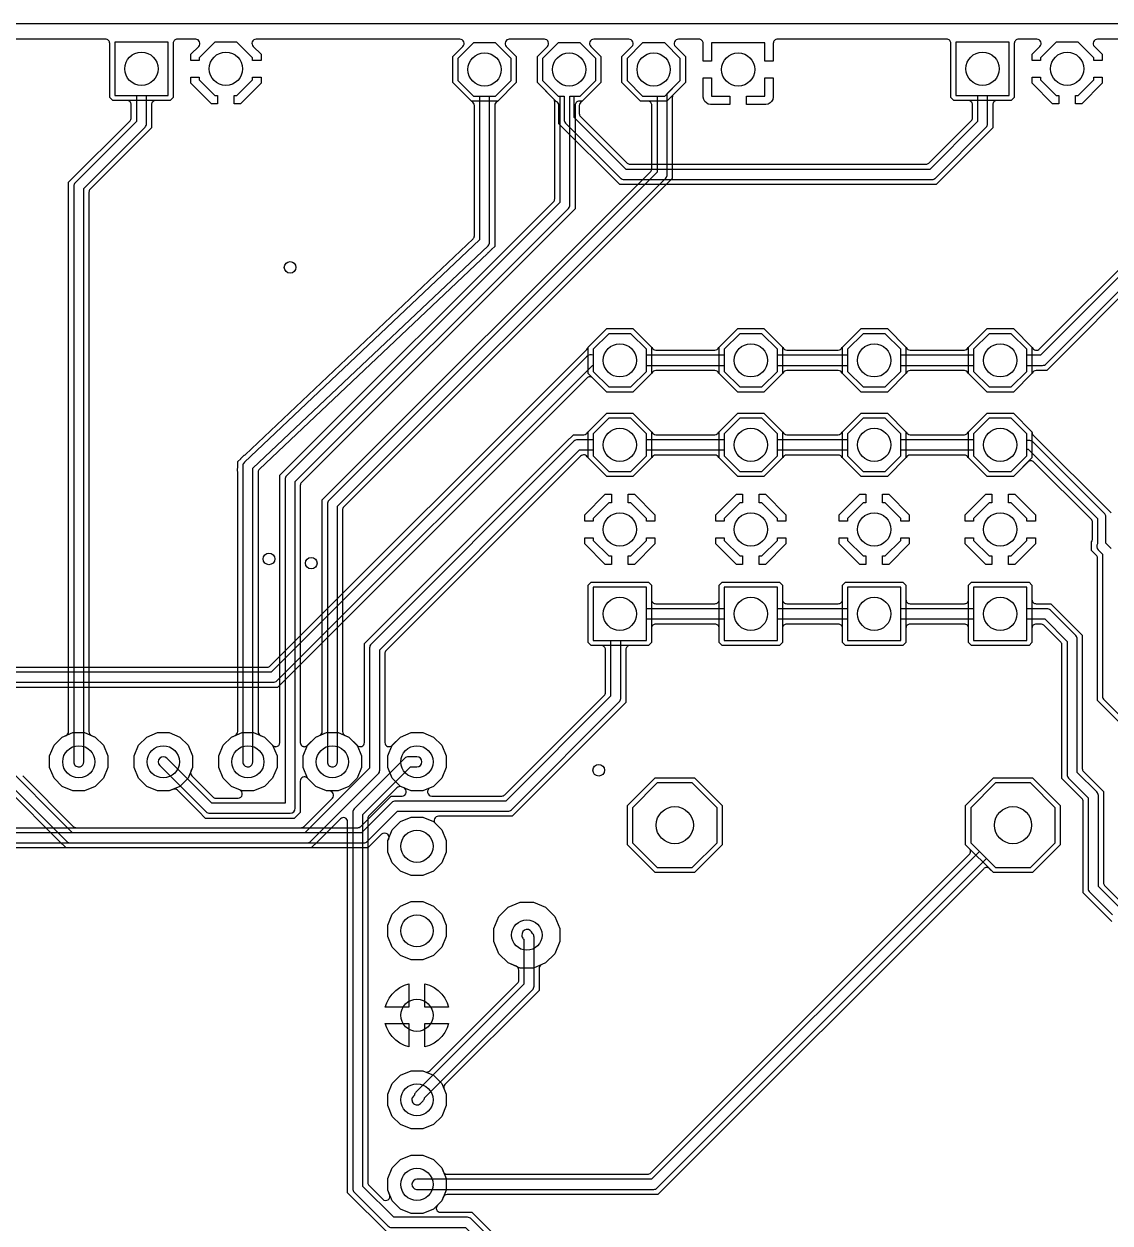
# Model space of a CAD drawing. Header units: millimetres. Extents: x 0.3 to 100, y 0 to 54.6.
# Drawn here: x 22.74 to 55.37, y 18.52 to 54.56 of the extents above; entities that cross this region are included whole.
import ezdxf

# ---------------------------------------------------------------- set-up
doc = ezdxf.new("R2010")
doc.units = ezdxf.units.MM

msp = doc.modelspace()

# ---------------------------------------------------------------- linework, layer by layer
at = {"layer": '16_copper'}
for points in [[(99.416, 54.102), (54.987, 54.102, 0.668179), (54.898, 53.885), (55.133, 53.65), (55.133, 53.463), (54.879, 53.463), (54.879, 53.544), (54.41, 54.013), (53.748, 54.013), (53.279, 53.544), (53.279, 53.463), (53.025, 53.463), (53.025, 53.65), (53.26, 53.885, 0.668179), (53.171, 54.102), (52.618, 54.102, 0.414214), (52.491, 53.975), (52.491, 52.35), (52.402, 52.261), (51.971, 52.261, 0.414214), (51.844, 52.134), (51.844, 51.436), (50.141, 49.733), (40.641, 49.733), (38.811, 51.563), (38.811, 52.111, 0.277035), (38.731, 52.228), (38.164, 52.796), (38.164, 53.584), (38.464, 53.885, 0.668179), (38.374, 54.102), (37.318, 54.102, 0.668179), (37.228, 53.885), (37.528, 53.584), (37.528, 52.796), (36.97, 52.238), (36.182, 52.238), (35.624, 52.796), (35.624, 53.584), (35.924, 53.885, 0.668179), (35.834, 54.102), (29.714, 54.102, 0.668179), (29.625, 53.885), (29.86, 53.65), (29.86, 53.463), (29.606, 53.463), (29.606, 53.544), (29.137, 54.013), (28.475, 54.013), (28.006, 53.544), (28.006, 53.463), (27.752, 53.463), (27.752, 53.65), (27.987, 53.885, 0.668179), (27.898, 54.102), (27.345, 54.102, 0.414214), (27.218, 53.975), (27.218, 52.35), (27.129, 52.261), (25.403, 52.261), (25.314, 52.35), (25.314, 53.975, 0.414214), (25.187, 54.102), (20.443, 54.102, 0.668179)], [(20.321, 35.23), (30.047, 35.23, 0.198912), (30.137, 35.267), (39.65, 44.78, 0.121911), (39.684, 44.841), (40.246, 45.402), (41.034, 45.402), (41.592, 44.844), (41.592, 44.056), (41.034, 43.498), (40.246, 43.498), (39.827, 43.916, 0.414214), (39.648, 43.916), (30.352, 34.62), (20.626, 34.62, 0.198912)], [(20.51, 34.773), (30.226, 34.773, 0.198912), (30.334, 34.817), (39.814, 44.298), (39.84, 44.298), (39.84, 44.119), (40.309, 43.65), (40.971, 43.65), (41.44, 44.119), (41.44, 44.781), (40.971, 45.25), (40.309, 45.25), (39.84, 44.781), (39.84, 44.602, 0.340839), (39.643, 44.558), (30.163, 35.077), (20.447, 35.077, 0.198912)], [(18.339, 30.404), (32.764, 30.404, 0.198912), (32.854, 30.441), (33.769, 31.356), (34.099, 31.356, 0.820683), (34.148, 31.601), (34.048, 31.642), (33.801, 31.889), (33.668, 32.211), (33.668, 32.559), (33.801, 32.881), (34.048, 33.128), (34.37, 33.261), (34.718, 33.261), (35.04, 33.128), (35.287, 32.881), (35.42, 32.559), (35.42, 32.211), (35.287, 31.889), (35.04, 31.642), (34.94, 31.601, 0.820683), (34.989, 31.356), (37.096, 31.356, 0.198912), (37.185, 31.393), (40.171, 34.379, 0.198912), (40.208, 34.469), (40.208, 35.751, 0.414214), (40.081, 35.878), (39.777, 35.878), (39.688, 35.967), (39.688, 37.693), (39.777, 37.782), (41.503, 37.782), (41.592, 37.693), (41.592, 35.967), (41.503, 35.878), (40.945, 35.878, 0.414214), (40.818, 35.751), (40.818, 34.164), (37.401, 30.747), (35.188, 30.747, 0.668179), (35.098, 30.53), (35.287, 30.341), (35.42, 30.019), (35.42, 29.671), (35.287, 29.349), (35.04, 29.102), (34.718, 28.969), (34.37, 28.969), (34.048, 29.102), (33.801, 29.349), (33.668, 29.671), (33.668, 30.019, 0.996153), (33.48, 30.205), (33.069, 29.794), (17.781, 29.794)], [(17.907, 29.947), (32.943, 29.947), (32.949, 29.947, 0.189183), (33.051, 29.991), (33.959, 30.899), (37.275, 30.899, 0.198912), (37.382, 30.944), (40.621, 34.182, 0.198912), (40.665, 34.29), (40.665, 36.03), (41.44, 36.03), (41.44, 37.63), (39.84, 37.63), (39.84, 36.03), (40.361, 36.03), (40.361, 34.353), (37.211, 31.204), (33.895, 31.204, 0.198912), (33.788, 31.159), (32.88, 30.251), (18.059, 30.251)]]:
    msp.add_lwpolyline(points, format="xyb", dxfattribs=at)
for points in [[(43.396, 53.99), (43.396, 53.44), (43.142, 53.44), (43.142, 53.975, 0.414214), (43.015, 54.102), (42.398, 54.102, 0.668179), (42.308, 53.885), (42.608, 53.584), (42.608, 52.796), (42.05, 52.238), (41.262, 52.238), (40.704, 52.796), (40.704, 53.584), (41.004, 53.885, 0.668179), (40.914, 54.102), (39.858, 54.102, 0.668179), (39.768, 53.885), (40.068, 53.584), (40.068, 52.796), (39.501, 52.228, 0.27796), (39.421, 52.111), (39.421, 51.868, 0.198912), (39.458, 51.778), (40.856, 50.38, 0.198912), (40.946, 50.343), (49.836, 50.343, 0.198912), (49.926, 50.38), (51.197, 51.651, 0.198912), (51.234, 51.741), (51.234, 52.134, 0.414214), (51.107, 52.261), (50.676, 52.261), (50.587, 52.35), (50.587, 53.975, 0.414214), (50.46, 54.102), (45.377, 54.102, 0.414214), (45.25, 53.975), (45.25, 53.44), (44.996, 53.44), (44.996, 53.99)], [(50.021, 49.886, 0.189183), (50.123, 49.93), (51.647, 51.454, 0.198912), (51.691, 51.562), (51.691, 52.413), (52.339, 52.413), (52.339, 54.013), (50.739, 54.013), (50.739, 52.413), (51.387, 52.413), (51.387, 51.625), (49.952, 50.19), (40.83, 50.19), (39.268, 51.752), (39.268, 52.39), (39.447, 52.39), (39.916, 52.859), (39.916, 53.521), (39.447, 53.99), (38.785, 53.99), (38.316, 53.521), (38.316, 52.859), (38.785, 52.39), (38.964, 52.39), (38.964, 51.689, 0.198912), (39.008, 51.581), (40.659, 49.93, 0.198912), (40.767, 49.886), (50.015, 49.886)]]:
    msp.add_lwpolyline(points, format="xyb", close=True, dxfattribs=at)
for points in [[(27.066, 54.013), (25.466, 54.013), (25.466, 52.413), (27.066, 52.413)], [(37.376, 52.859), (37.376, 53.521), (36.907, 53.99), (36.245, 53.99), (35.776, 53.521), (35.776, 52.859), (36.245, 52.39), (36.907, 52.39)], [(42.456, 52.859), (42.456, 53.521), (41.987, 53.99), (41.325, 53.99), (40.856, 53.521), (40.856, 52.859), (41.325, 52.39), (41.987, 52.39)], [(28.369, 52.159), (27.752, 52.776), (27.752, 52.963), (28.006, 52.963), (28.006, 52.882), (28.475, 52.413), (28.556, 52.413), (28.556, 52.159)], [(29.056, 52.159), (29.056, 52.413), (29.137, 52.413), (29.606, 52.882), (29.606, 52.963), (29.86, 52.963), (29.86, 52.776), (29.243, 52.159)], [(43.363, 52.136), (43.298, 52.153), (43.24, 52.187), (43.193, 52.234), (43.159, 52.292), (43.142, 52.357), (43.142, 52.94), (43.396, 52.94), (43.396, 52.39), (43.946, 52.39), (43.946, 52.136)], [(44.446, 52.136), (44.446, 52.39), (44.996, 52.39), (44.996, 52.94), (45.25, 52.94), (45.25, 52.357), (45.233, 52.292), (45.199, 52.234), (45.152, 52.187), (45.094, 52.153), (45.029, 52.136)], [(53.642, 52.159), (53.025, 52.776), (53.025, 52.963), (53.279, 52.963), (53.279, 52.882), (53.748, 52.413), (53.829, 52.413), (53.829, 52.159)], [(54.329, 52.159), (54.329, 52.413), (54.41, 52.413), (54.879, 52.882), (54.879, 52.963), (55.133, 52.963), (55.133, 52.776), (54.516, 52.159)], [(44.183, 43.498), (43.625, 44.056), (43.625, 44.844), (44.183, 45.402), (44.971, 45.402), (45.529, 44.844), (45.529, 44.056), (44.971, 43.498)], [(45.377, 44.119), (45.377, 44.781), (44.908, 45.25), (44.246, 45.25), (43.777, 44.781), (43.777, 44.119), (44.246, 43.65), (44.908, 43.65)], [(47.889, 43.498), (47.331, 44.056), (47.331, 44.844), (47.889, 45.402), (48.677, 45.402), (49.235, 44.844), (49.235, 44.056), (48.677, 43.498)], [(49.083, 44.119), (49.083, 44.781), (48.614, 45.25), (47.952, 45.25), (47.483, 44.781), (47.483, 44.119), (47.952, 43.65), (48.614, 43.65)], [(51.676, 43.498), (51.118, 44.056), (51.118, 44.844), (51.676, 45.402), (52.464, 45.402), (53.022, 44.844), (53.022, 44.056), (52.464, 43.498)], [(52.87, 44.119), (52.87, 44.781), (52.401, 45.25), (51.739, 45.25), (51.27, 44.781), (51.27, 44.119), (51.739, 43.65), (52.401, 43.65)], [(40.246, 40.958), (39.688, 41.516), (39.688, 42.304), (40.246, 42.862), (41.034, 42.862), (41.592, 42.304), (41.592, 41.516), (41.034, 40.958)], [(41.44, 41.579), (41.44, 42.241), (40.971, 42.71), (40.309, 42.71), (39.84, 42.241), (39.84, 41.579), (40.309, 41.11), (40.971, 41.11)], [(44.183, 40.958), (43.625, 41.516), (43.625, 42.304), (44.183, 42.862), (44.971, 42.862), (45.529, 42.304), (45.529, 41.516), (44.971, 40.958)], [(45.377, 41.579), (45.377, 42.241), (44.908, 42.71), (44.246, 42.71), (43.777, 42.241), (43.777, 41.579), (44.246, 41.11), (44.908, 41.11)], [(47.889, 40.958), (47.331, 41.516), (47.331, 42.304), (47.889, 42.862), (48.677, 42.862), (49.235, 42.304), (49.235, 41.516), (48.677, 40.958)], [(49.083, 41.579), (49.083, 42.241), (48.614, 42.71), (47.952, 42.71), (47.483, 42.241), (47.483, 41.579), (47.952, 41.11), (48.614, 41.11)], [(51.676, 40.958), (51.118, 41.516), (51.118, 42.304), (51.676, 42.862), (52.464, 42.862), (53.022, 42.304), (53.022, 41.516), (52.464, 40.958)], [(52.87, 41.579), (52.87, 42.241), (52.401, 42.71), (51.739, 42.71), (51.27, 42.241), (51.27, 41.579), (51.739, 41.11), (52.401, 41.11)], [(39.586, 39.62), (39.586, 39.807), (40.203, 40.424), (40.39, 40.424), (40.39, 40.17), (40.309, 40.17), (39.84, 39.701), (39.84, 39.62)], [(41.44, 39.62), (41.44, 39.701), (40.971, 40.17), (40.89, 40.17), (40.89, 40.424), (41.077, 40.424), (41.694, 39.807), (41.694, 39.62)], [(43.523, 39.62), (43.523, 39.807), (44.14, 40.424), (44.327, 40.424), (44.327, 40.17), (44.246, 40.17), (43.777, 39.701), (43.777, 39.62)], [(45.377, 39.62), (45.377, 39.701), (44.908, 40.17), (44.827, 40.17), (44.827, 40.424), (45.014, 40.424), (45.631, 39.807), (45.631, 39.62)], [(47.229, 39.62), (47.229, 39.807), (47.846, 40.424), (48.033, 40.424), (48.033, 40.17), (47.952, 40.17), (47.483, 39.701), (47.483, 39.62)], [(49.083, 39.62), (49.083, 39.701), (48.614, 40.17), (48.533, 40.17), (48.533, 40.424), (48.72, 40.424), (49.337, 39.807), (49.337, 39.62)], [(51.016, 39.62), (51.016, 39.807), (51.633, 40.424), (51.82, 40.424), (51.82, 40.17), (51.739, 40.17), (51.27, 39.701), (51.27, 39.62)], [(52.87, 39.62), (52.87, 39.701), (52.401, 40.17), (52.32, 40.17), (52.32, 40.424), (52.507, 40.424), (53.124, 39.807), (53.124, 39.62)], [(40.203, 38.316), (39.586, 38.933), (39.586, 39.12), (39.84, 39.12), (39.84, 39.039), (40.309, 38.57), (40.39, 38.57), (40.39, 38.316)], [(40.89, 38.57), (40.971, 38.57), (41.44, 39.039), (41.44, 39.12), (41.694, 39.12), (41.694, 38.933), (41.077, 38.316), (40.89, 38.316)], [(44.14, 38.316), (43.523, 38.933), (43.523, 39.12), (43.777, 39.12), (43.777, 39.039), (44.246, 38.57), (44.327, 38.57), (44.327, 38.316)], [(44.827, 38.57), (44.908, 38.57), (45.377, 39.039), (45.377, 39.12), (45.631, 39.12), (45.631, 38.933), (45.014, 38.316), (44.827, 38.316)], [(47.846, 38.316), (47.229, 38.933), (47.229, 39.12), (47.483, 39.12), (47.483, 39.039), (47.952, 38.57), (48.033, 38.57), (48.033, 38.316)], [(48.533, 38.57), (48.614, 38.57), (49.083, 39.039), (49.083, 39.12), (49.337, 39.12), (49.337, 38.933), (48.72, 38.316), (48.533, 38.316)], [(51.633, 38.316), (51.016, 38.933), (51.016, 39.12), (51.27, 39.12), (51.27, 39.039), (51.739, 38.57), (51.82, 38.57), (51.82, 38.316)], [(52.32, 38.57), (52.401, 38.57), (52.87, 39.039), (52.87, 39.12), (53.124, 39.12), (53.124, 38.933), (52.507, 38.316), (52.32, 38.316)], [(43.714, 35.878), (43.625, 35.967), (43.625, 37.693), (43.714, 37.782), (45.44, 37.782), (45.529, 37.693), (45.529, 35.967), (45.44, 35.878)], [(45.377, 37.63), (43.777, 37.63), (43.777, 36.03), (45.377, 36.03)], [(47.42, 35.878), (47.331, 35.967), (47.331, 37.693), (47.42, 37.782), (49.146, 37.782), (49.235, 37.693), (49.235, 35.967), (49.146, 35.878)], [(49.083, 37.63), (47.483, 37.63), (47.483, 36.03), (49.083, 36.03)], [(51.207, 35.878), (51.118, 35.967), (51.118, 37.693), (51.207, 37.782), (52.933, 37.782), (53.022, 37.693), (53.022, 35.967), (52.933, 35.878)], [(52.87, 37.63), (51.27, 37.63), (51.27, 36.03), (52.87, 36.03)], [(24.21, 31.509), (23.888, 31.642), (23.641, 31.889), (23.508, 32.211), (23.508, 32.559), (23.641, 32.881), (23.888, 33.128), (24.21, 33.261), (24.558, 33.261), (24.88, 33.128), (25.127, 32.881), (25.26, 32.559), (25.26, 32.211), (25.127, 31.889), (24.88, 31.642), (24.558, 31.509)], [(26.75, 31.509), (26.428, 31.642), (26.181, 31.889), (26.048, 32.211), (26.048, 32.559), (26.181, 32.881), (26.428, 33.128), (26.75, 33.261), (27.098, 33.261), (27.42, 33.128), (27.667, 32.881), (27.8, 32.559), (27.8, 32.211), (27.667, 31.889), (27.42, 31.642), (27.098, 31.509)], [(29.29, 31.509), (28.968, 31.642), (28.721, 31.889), (28.588, 32.211), (28.588, 32.559), (28.721, 32.881), (28.968, 33.128), (29.29, 33.261), (29.638, 33.261), (29.96, 33.128), (30.207, 32.881), (30.34, 32.559), (30.34, 32.211), (30.207, 31.889), (29.96, 31.642), (29.638, 31.509)], [(31.83, 31.509), (31.508, 31.642), (31.261, 31.889), (31.128, 32.211), (31.128, 32.559), (31.261, 32.881), (31.508, 33.128), (31.83, 33.261), (32.178, 33.261), (32.5, 33.128), (32.747, 32.881), (32.88, 32.559), (32.88, 32.211), (32.747, 31.889), (32.5, 31.642), (32.178, 31.509)], [(41.702, 29.058), (40.869, 29.891), (40.869, 31.069), (41.702, 31.902), (42.88, 31.902), (43.713, 31.069), (43.713, 29.891), (42.88, 29.058)], [(43.561, 29.954), (43.561, 31.006), (42.817, 31.75), (41.765, 31.75), (41.021, 31.006), (41.021, 29.954), (41.765, 29.21), (42.817, 29.21)], [(51.862, 29.058), (51.029, 29.891), (51.029, 31.069), (51.862, 31.902), (53.04, 31.902), (53.873, 31.069), (53.873, 29.891), (53.04, 29.058)], [(53.721, 29.954), (53.721, 31.006), (52.977, 31.75), (51.925, 31.75), (51.181, 31.006), (51.181, 29.954), (51.925, 29.21), (52.977, 29.21)], [(34.37, 26.429), (34.048, 26.562), (33.801, 26.809), (33.668, 27.131), (33.668, 27.479), (33.801, 27.801), (34.048, 28.048), (34.37, 28.181), (34.718, 28.181), (35.04, 28.048), (35.287, 27.801), (35.42, 27.479), (35.42, 27.131), (35.287, 26.809), (35.04, 26.562), (34.718, 26.429)], [(37.649, 26.187), (37.285, 26.338), (37.006, 26.617), (36.855, 26.981), (36.855, 27.375), (37.006, 27.739), (37.285, 28.018), (37.649, 28.169), (38.043, 28.169), (38.407, 28.018), (38.686, 27.739), (38.837, 27.375), (38.837, 26.981), (38.686, 26.617), (38.407, 26.338), (38.043, 26.187)], [(33.594, 25.006), (33.638, 25.14), (33.708, 25.278), (33.798, 25.402), (33.907, 25.511), (34.031, 25.601), (34.169, 25.671), (34.303, 25.715), (34.303, 25.006)], [(34.785, 25.006), (34.785, 25.715), (34.919, 25.671), (35.057, 25.601), (35.181, 25.511), (35.29, 25.402), (35.38, 25.278), (35.45, 25.14), (35.494, 25.006)], [(34.169, 23.859), (34.031, 23.929), (33.907, 24.019), (33.798, 24.128), (33.708, 24.252), (33.638, 24.39), (33.594, 24.524), (34.303, 24.524), (34.303, 23.815)], [(34.785, 24.524), (35.494, 24.524), (35.45, 24.39), (35.38, 24.252), (35.29, 24.128), (35.181, 24.019), (35.057, 23.929), (34.919, 23.859), (34.785, 23.815)], [(34.37, 21.349), (34.048, 21.482), (33.801, 21.729), (33.668, 22.051), (33.668, 22.399), (33.801, 22.721), (34.048, 22.968), (34.37, 23.101), (34.718, 23.101), (35.04, 22.968), (35.287, 22.721), (35.42, 22.399), (35.42, 22.051), (35.287, 21.729), (35.04, 21.482), (34.718, 21.349)], [(34.37, 18.809), (34.048, 18.942), (33.801, 19.189), (33.668, 19.511), (33.668, 19.859), (33.801, 20.181), (34.048, 20.428), (34.37, 20.561), (34.718, 20.561), (35.04, 20.428), (35.287, 20.181), (35.42, 19.859), (35.42, 19.511), (35.287, 19.189), (35.04, 18.942), (34.718, 18.809)]]:
    msp.add_lwpolyline(points, close=True, dxfattribs=at)
at = {"layer": '1_copper'}
for points in [[(22.701, 31.959), (24.219, 30.441, 0.198912), (24.309, 30.404), (31.063, 30.404, 0.198912), (31.153, 30.441), (32.004, 31.292, 0.668179), (31.914, 31.509), (31.83, 31.509), (31.508, 31.642), (31.256, 31.894, 0.668179), (31.039, 31.804), (31.039, 30.862), (30.86, 30.683), (28.195, 30.683), (27.979, 30.899), (27.979, 30.899), (27.35, 31.528, 0.303344), (27.211, 31.556), (27.098, 31.509), (26.75, 31.509), (26.428, 31.642), (26.181, 31.889), (26.048, 32.211), (26.048, 32.559), (26.181, 32.881), (26.428, 33.128), (26.75, 33.261), (27.098, 33.261), (27.42, 33.128), (27.667, 32.881), (27.8, 32.559), (27.8, 32.211), (27.753, 32.098, 0.303344), (27.781, 31.959), (28.41, 31.33, 0.198912), (28.5, 31.293), (29.172, 31.293, 0.820683), (29.221, 31.537), (28.968, 31.642), (28.721, 31.889), (28.588, 32.211), (28.588, 32.559), (28.721, 32.881), (28.968, 33.128), (29.081, 33.175, 0.30335), (29.159, 33.292), (29.159, 41.103, 0.058859), (29.155, 41.134), (29.159, 41.277, 0.006878), (29.159, 41.281), (29.159, 41.406), (29.25, 41.492, 0.006882), (29.253, 41.495), (29.354, 41.596, 0.061811), (29.379, 41.615), (36.231, 48.1, 0.206077), (36.271, 48.192), (36.271, 52.111, 0.277035), (36.191, 52.228), (35.624, 52.796), (35.624, 53.584), (35.924, 53.885, 0.668179), (35.834, 54.102), (29.714, 54.102, 0.668179), (29.625, 53.885), (29.86, 53.65), (29.86, 53.463), (29.606, 53.463), (29.606, 53.544), (29.137, 54.013), (28.475, 54.013), (28.006, 53.544), (28.006, 53.463), (27.752, 53.463), (27.752, 53.65), (27.987, 53.885, 0.668179), (27.898, 54.102), (27.345, 54.102, 0.414214), (27.218, 53.975), (27.218, 52.35), (27.129, 52.261), (26.698, 52.261, 0.414214), (26.571, 52.134), (26.571, 51.436), (24.726, 49.591, 0.198912), (24.689, 49.501), (24.689, 33.292, 0.30335), (24.767, 33.175), (24.88, 33.128), (25.127, 32.881), (25.26, 32.559), (25.26, 32.211), (25.127, 31.889), (24.88, 31.642), (24.558, 31.509), (24.21, 31.509), (23.888, 31.642), (23.641, 31.889), (23.508, 32.211), (23.508, 32.559), (23.641, 32.881), (23.888, 33.128), (24.001, 33.175, 0.30335), (24.079, 33.292), (24.079, 49.806), (25.924, 51.651, 0.198912), (25.961, 51.741), (25.961, 52.134, 0.414214), (25.834, 52.261), (25.403, 52.261), (25.314, 52.35), (25.314, 53.975, 0.414214), (25.187, 54.102), (20.443, 54.102, 0.668179)], [(99.416, 54.102), (54.987, 54.102, 0.668179), (54.898, 53.885), (55.133, 53.65), (55.133, 53.463), (54.879, 53.463), (54.879, 53.544), (54.41, 54.013), (53.748, 54.013), (53.279, 53.544), (53.279, 53.463), (53.025, 53.463), (53.025, 53.65), (53.26, 53.885, 0.668179), (53.171, 54.102), (52.618, 54.102, 0.414214), (52.491, 53.975), (52.491, 52.35), (52.402, 52.261), (50.676, 52.261), (50.587, 52.35), (50.587, 53.975, 0.414214), (50.46, 54.102), (45.377, 54.102, 0.414214), (45.25, 53.975), (45.25, 53.44), (44.996, 53.44), (44.996, 53.99), (43.396, 53.99), (43.396, 53.44), (43.142, 53.44), (43.142, 53.975, 0.414214), (43.015, 54.102), (42.398, 54.102, 0.668179), (42.308, 53.885), (42.608, 53.584), (42.608, 52.796), (42.252, 52.439, 0.198912), (42.215, 52.349), (42.215, 49.912), (32.346, 40.043, 0.198912), (32.309, 39.953), (32.309, 33.292, 0.30335), (32.387, 33.175), (32.5, 33.128), (32.752, 32.876, 0.668179), (32.969, 32.966), (32.969, 35.94), (33.185, 36.156), (33.185, 36.156), (39.028, 41.999), (39.028, 41.999), (39.244, 42.215), (39.561, 42.215, 0.277035), (39.678, 42.295), (40.246, 42.862), (41.034, 42.862), (41.602, 42.295, 0.307047), (41.719, 42.215), (43.498, 42.215, 0.277035), (43.615, 42.295), (44.183, 42.862), (44.971, 42.862), (45.539, 42.295, 0.307047), (45.656, 42.215), (47.204, 42.215, 0.277035), (47.321, 42.295), (47.889, 42.862), (48.677, 42.862), (49.245, 42.295, 0.307047), (49.362, 42.215), (50.991, 42.215, 0.277035), (51.108, 42.295), (51.676, 42.862), (52.464, 42.862), (53.022, 42.304, 0.219744), (53.06, 42.205), (55.397, 39.867)], [(56.477, 47.156), (53.466, 44.145), (53.149, 44.145, 0.277035), (53.032, 44.065), (52.464, 43.498), (51.676, 43.498), (51.108, 44.065, 0.307047), (50.991, 44.145), (49.362, 44.145, 0.277035), (49.245, 44.065), (48.677, 43.498), (47.889, 43.498), (47.321, 44.065, 0.307047), (47.204, 44.145), (45.656, 44.145, 0.277035), (45.539, 44.065), (44.971, 43.498), (44.183, 43.498), (43.615, 44.065, 0.307047), (43.498, 44.145), (41.719, 44.145, 0.277035), (41.602, 44.065), (41.034, 43.498), (40.246, 43.498), (39.688, 44.056), (39.688, 44.844), (40.246, 45.402), (41.034, 45.402), (41.602, 44.835, 0.307047), (41.719, 44.755), (43.498, 44.755, 0.277035), (43.615, 44.835), (44.183, 45.402), (44.971, 45.402), (45.539, 44.835, 0.307047), (45.656, 44.755), (47.204, 44.755, 0.277035), (47.321, 44.835), (47.889, 45.402), (48.677, 45.402), (49.245, 44.835, 0.307047), (49.362, 44.755), (50.991, 44.755, 0.277035), (51.108, 44.835), (51.676, 45.402), (52.464, 45.402), (53.032, 44.835, 0.549119), (53.251, 44.792), (56.262, 47.803)], [(56.28, 47.606), (53.277, 44.602), (52.87, 44.602), (52.87, 44.781), (52.401, 45.25), (51.739, 45.25), (51.27, 44.781), (51.27, 44.602), (49.083, 44.602), (49.083, 44.781), (48.614, 45.25), (47.952, 45.25), (47.483, 44.781), (47.483, 44.602), (45.377, 44.602), (45.377, 44.781), (44.908, 45.25), (44.246, 45.25), (43.777, 44.781), (43.777, 44.602), (41.44, 44.602), (41.44, 44.781), (40.971, 45.25), (40.309, 45.25), (39.84, 44.781), (39.84, 44.119), (40.309, 43.65), (40.971, 43.65), (41.44, 44.119), (41.44, 44.298), (43.777, 44.298), (43.777, 44.119), (44.246, 43.65), (44.908, 43.65), (45.377, 44.119), (45.377, 44.298), (47.483, 44.298), (47.483, 44.119), (47.952, 43.65), (48.614, 43.65), (49.083, 44.119), (49.083, 44.298), (51.27, 44.298), (51.27, 44.119), (51.739, 43.65), (52.401, 43.65), (52.87, 44.119), (52.87, 44.298), (53.34, 44.298, 0.198912), (53.448, 44.342), (56.451, 47.346)], [(55.404, 38.792), (55.245, 38.951), (55.245, 39.751, 0.198912), (55.208, 39.841), (53.049, 42, 0.198912), (52.959, 42.037), (52.87, 42.037), (52.87, 42.241), (52.401, 42.71), (51.739, 42.71), (51.27, 42.241), (51.27, 42.062), (49.083, 42.062), (49.083, 42.241), (48.614, 42.71), (47.952, 42.71), (47.483, 42.241), (47.483, 42.062), (45.377, 42.062), (45.377, 42.241), (44.908, 42.71), (44.246, 42.71), (43.777, 42.241), (43.777, 42.062), (41.44, 42.062), (41.44, 42.241), (40.971, 42.71), (40.309, 42.71), (39.84, 42.241), (39.84, 42.062), (39.37, 42.062, 0.198912), (39.262, 42.018), (33.166, 35.922, 0.198912), (33.122, 35.814), (33.122, 32.194), (31.179, 30.251), (24.193, 30.251), (21.952, 32.493, 1)], [(21.736, 32.277), (24.022, 29.991, 0.198912), (24.13, 29.947), (31.242, 29.947, 0.198912), (31.35, 29.991), (33.382, 32.023, 0.198912), (33.426, 32.131), (33.426, 35.751), (39.433, 41.758), (39.84, 41.758), (39.84, 41.579), (40.309, 41.11), (40.971, 41.11), (41.44, 41.579), (41.44, 41.758), (43.777, 41.758), (43.777, 41.579), (44.246, 41.11), (44.908, 41.11), (45.377, 41.579), (45.377, 41.758), (47.483, 41.758), (47.483, 41.579), (47.952, 41.11), (48.614, 41.11), (49.083, 41.579), (49.083, 41.758), (51.27, 41.758), (51.27, 41.579), (51.739, 41.11), (52.401, 41.11), (52.87, 41.579), (52.87, 41.783), (52.906, 41.783), (54.991, 39.698), (54.991, 38.945), (54.987, 38.939, 0.342024), (55.01, 38.754), (55.143, 38.621), (55.143, 34.355, 0.198912), (55.188, 34.247), (57.633, 31.802)], [(57.443, 31.776), (54.991, 34.228), (54.991, 38.505, 0.198912), (54.954, 38.595), (54.813, 38.736), (54.813, 38.991, 0.160537), (54.839, 39.066), (54.839, 39.583, 0.198912), (54.801, 39.672), (53.08, 41.394, 0.414214), (52.901, 41.394), (52.464, 40.958), (51.676, 40.958), (51.108, 41.525, 0.307047), (50.991, 41.605), (49.362, 41.605, 0.277035), (49.245, 41.525), (48.677, 40.958), (47.889, 40.958), (47.321, 41.525, 0.307047), (47.204, 41.605), (45.656, 41.605, 0.277035), (45.539, 41.525), (44.971, 40.958), (44.183, 40.958), (43.615, 41.525, 0.307047), (43.498, 41.605), (41.719, 41.605, 0.277035), (41.602, 41.525), (41.034, 40.958), (40.246, 40.958), (39.678, 41.525, 0.549122), (39.459, 41.568), (33.616, 35.725, 0.198912), (33.579, 35.635), (33.579, 32.966, 0.668179), (33.796, 32.876), (34.048, 33.128), (34.37, 33.261), (34.718, 33.261), (35.04, 33.128), (35.287, 32.881), (35.42, 32.559), (35.42, 32.211), (35.287, 31.889), (35.04, 31.642), (34.718, 31.509), (34.37, 31.509), (34.077, 31.63, 0.303346), (33.938, 31.602), (33.108, 30.772, 0.198912), (33.071, 30.682), (33.071, 19.737, 0.198912), (33.108, 19.647), (33.516, 19.239, 0.820688), (33.723, 19.378), (33.668, 19.511), (33.668, 19.859), (33.801, 20.181), (34.048, 20.428), (34.37, 20.561), (34.718, 20.561), (35.04, 20.428), (35.287, 20.181), (35.334, 20.068, 0.30335), (35.451, 19.99), (41.477, 19.99, 0.198912), (41.567, 20.027), (51.14, 29.6, 0.414214), (51.14, 29.78), (51.029, 29.891), (51.029, 31.069), (51.862, 31.902), (53.04, 31.902), (53.873, 31.069), (53.873, 29.891), (53.04, 29.058), (51.862, 29.058), (51.751, 29.169, 0.414214), (51.571, 29.169), (41.782, 19.38), (35.451, 19.38, 0.30335), (35.334, 19.302), (35.287, 19.189), (35.162, 19.064, 0.668179), (35.252, 18.847), (36.194, 18.847), (50.156, 4.885, 0.055545)], [(55.424, 27.584), (54.559, 28.449), (54.559, 31.19, 0.198912), (54.522, 31.28), (53.924, 31.878), (53.924, 35.889, 0.198912), (53.887, 35.979), (53.378, 36.488, 0.198912), (53.288, 36.525), (53.149, 36.525, 0.414214), (53.022, 36.398), (53.022, 35.967), (52.933, 35.878), (51.207, 35.878), (51.118, 35.967), (51.118, 36.398, 0.414214), (50.991, 36.525), (49.362, 36.525, 0.414214), (49.235, 36.398), (49.235, 35.967), (49.146, 35.878), (47.42, 35.878), (47.331, 35.967), (47.331, 36.398, 0.414214), (47.204, 36.525), (45.656, 36.525, 0.414214), (45.529, 36.398), (45.529, 35.967), (45.44, 35.878), (43.714, 35.878), (43.625, 35.967), (43.625, 36.398, 0.414214), (43.498, 36.525), (41.719, 36.525, 0.414214), (41.592, 36.398), (41.592, 35.967), (41.503, 35.878), (39.777, 35.878), (39.688, 35.967), (39.688, 37.693), (39.777, 37.782), (41.503, 37.782), (41.592, 37.693), (41.592, 37.262, 0.414214), (41.719, 37.135), (43.498, 37.135, 0.414214), (43.625, 37.262), (43.625, 37.693), (43.714, 37.782), (45.44, 37.782), (45.529, 37.693), (45.529, 37.262, 0.414214), (45.656, 37.135), (47.204, 37.135, 0.414214), (47.331, 37.262), (47.331, 37.693), (47.42, 37.782), (49.146, 37.782), (49.235, 37.693), (49.235, 37.262, 0.414214), (49.362, 37.135), (50.991, 37.135, 0.414214), (51.118, 37.262), (51.118, 37.693), (51.207, 37.782), (52.933, 37.782), (53.022, 37.693), (53.022, 37.262, 0.414214), (53.149, 37.135), (53.593, 37.135), (54.534, 36.194), (54.534, 32.183, 0.198912), (54.571, 32.093), (55.169, 31.495), (55.169, 28.754, 0.198912), (55.206, 28.664), (55.639, 28.231, 0.198912)], [(55.613, 28.042), (55.016, 28.638), (55.016, 31.369, 0.198912), (54.972, 31.477), (54.381, 32.067), (54.381, 36.068, 0.198912), (54.337, 36.176), (53.575, 36.938, 0.198912), (53.467, 36.982), (52.87, 36.982), (52.87, 37.63), (51.27, 37.63), (51.27, 36.982), (49.083, 36.982), (49.083, 37.63), (47.483, 37.63), (47.483, 36.982), (45.377, 36.982), (45.377, 37.63), (43.777, 37.63), (43.777, 36.982), (41.44, 36.982), (41.44, 37.63), (39.84, 37.63), (39.84, 36.03), (41.44, 36.03), (41.44, 36.678), (43.777, 36.678), (43.777, 36.03), (45.377, 36.03), (45.377, 36.678), (47.483, 36.678), (47.483, 36.03), (49.083, 36.03), (49.083, 36.678), (51.27, 36.678), (51.27, 36.03), (52.87, 36.03), (52.87, 36.678), (53.404, 36.678), (54.077, 36.005), (54.077, 32.004, 0.198912), (54.121, 31.896), (54.712, 31.306), (54.712, 28.575, 0.198912), (54.756, 28.467), (55.442, 27.781, 0.198912)], [(33.656, 18.237), (32.461, 19.432), (32.461, 30.581, 0.668179), (32.244, 30.67), (31.584, 30.01), (31.368, 29.794), (24.004, 29.794), (23.788, 30.01), (23.788, 30.01), (22.27, 31.528, 0.303344)]]:
    msp.add_lwpolyline(points, format="xyb", dxfattribs=at)
for points in [[(30.308, 32.839, 0.401786), (30.429, 32.966), (30.429, 40.997), (38.647, 49.215, 0.198912), (38.684, 49.305), (38.684, 52.222, 0.198912), (38.647, 52.312), (38.164, 52.796), (38.164, 53.584), (38.464, 53.885, 0.668179), (38.374, 54.102), (37.318, 54.102, 0.668179), (37.228, 53.885), (37.528, 53.584), (37.528, 52.796), (36.961, 52.228, 0.307047), (36.881, 52.111), (36.881, 48.178, 0.058859), (36.885, 48.147), (36.881, 48.004, 0.006878), (36.881, 48), (36.881, 47.875), (36.79, 47.789, 0.006887), (36.787, 47.786), (36.686, 47.685, 0.061833), (36.661, 47.666), (29.809, 41.181, 0.206077), (29.769, 41.089), (29.769, 33.292, 0.30335), (29.847, 33.175), (29.96, 33.128), (30.212, 32.876), (30.216, 32.873), (30.217, 32.872), (30.218, 32.871), (30.222, 32.867), (30.228, 32.863), (30.234, 32.858), (30.24, 32.855), (30.246, 32.852), (30.253, 32.849), (30.26, 32.846), (30.266, 32.845), (30.272, 32.842), (30.28, 32.841), (30.287, 32.84), (30.294, 32.84), (30.3, 32.839)], [(31.17, 32.839, 0.190068), (31.256, 32.876), (31.508, 33.128), (31.621, 33.175, 0.30335), (31.699, 33.292), (31.699, 40.258), (41.568, 50.127, 0.198912), (41.605, 50.217), (41.605, 52.111, 0.414214), (41.478, 52.238), (41.262, 52.238), (40.704, 52.796), (40.704, 53.584), (41.004, 53.885, 0.668179), (40.914, 54.102), (39.858, 54.102, 0.668179), (39.768, 53.885), (40.068, 53.584), (40.068, 52.796), (39.51, 52.238), (39.421, 52.238, 0.414214), (39.294, 52.111), (39.294, 49), (31.076, 40.782, 0.198912), (31.039, 40.692), (31.039, 32.966), (31.04, 32.959), (31.039, 32.953), (31.041, 32.945), (31.042, 32.938), (31.044, 32.932), (31.045, 32.925), (31.049, 32.918), (31.051, 32.911), (31.055, 32.906), (31.057, 32.9), (31.062, 32.894), (31.066, 32.887), (31.07, 32.883), (31.074, 32.877), (31.08, 32.873), (31.086, 32.867), (31.091, 32.864), (31.096, 32.859), (31.103, 32.856), (31.109, 32.852), (31.115, 32.85), (31.121, 32.847), (31.129, 32.845), (31.136, 32.842), (31.142, 32.841), (31.148, 32.84), (31.156, 32.84), (31.164, 32.839)], [(24.422, 32.237, 0.342029), (24.536, 32.385), (24.536, 49.617), (26.374, 51.454, 0.198912), (26.418, 51.562), (26.418, 52.413), (27.066, 52.413), (27.066, 54.013), (25.466, 54.013), (25.466, 52.413), (26.114, 52.413), (26.114, 51.625), (24.276, 49.788, 0.198912), (24.232, 49.68), (24.232, 32.385), (24.235, 32.354), (24.244, 32.325), (24.259, 32.298), (24.279, 32.275), (24.303, 32.256), (24.331, 32.242), (24.361, 32.234), (24.392, 32.233)], [(30.738, 30.836, 0.406906), (30.886, 30.988), (30.886, 40.808), (39.097, 49.018, 0.198912), (39.141, 49.126), (39.141, 52.39), (39.447, 52.39), (39.916, 52.859), (39.916, 53.521), (39.447, 53.99), (38.785, 53.99), (38.316, 53.521), (38.316, 52.859), (38.785, 52.39), (38.837, 52.39), (38.837, 49.189), (30.626, 40.979, 0.198912), (30.582, 40.871), (30.582, 31.14), (28.384, 31.14), (27.032, 32.493, 1), (26.816, 32.277), (28.213, 30.88, 0.198912), (28.321, 30.836), (30.734, 30.836)], [(29.502, 32.237, 0.342029), (29.616, 32.385), (29.616, 41.209), (36.681, 47.895, 0.206075), (36.728, 48.006), (36.728, 52.39), (36.907, 52.39), (37.376, 52.859), (37.376, 53.521), (36.907, 53.99), (36.245, 53.99), (35.776, 53.521), (35.776, 52.859), (36.245, 52.39), (36.424, 52.39), (36.424, 48.072), (29.359, 41.386, 0.206075), (29.312, 41.275), (29.312, 32.385), (29.315, 32.354), (29.324, 32.325), (29.339, 32.298), (29.359, 32.275), (29.383, 32.256), (29.411, 32.242), (29.441, 32.234), (29.472, 32.233)], [(32.042, 32.237, 0.342029), (32.156, 32.385), (32.156, 40.069), (42.018, 49.93, 0.198912), (42.062, 50.038), (42.062, 52.465), (42.456, 52.859), (42.456, 53.521), (41.987, 53.99), (41.325, 53.99), (40.856, 53.521), (40.856, 52.859), (41.325, 52.39), (41.758, 52.39), (41.758, 50.101), (31.896, 40.24, 0.198912), (31.852, 40.132), (31.852, 32.385), (31.855, 32.354), (31.864, 32.325), (31.879, 32.298), (31.899, 32.275), (31.923, 32.256), (31.951, 32.242), (31.981, 32.234), (32.012, 32.233)], [(51.981, 4.714), (50.381, 4.714), (50.381, 4.445), (36.176, 18.65, 0.198912), (36.068, 18.694), (33.845, 18.694), (32.918, 19.621), (32.918, 30.798), (34.353, 32.233), (34.544, 32.233, 1), (34.544, 32.537), (34.29, 32.537, 0.198912), (34.182, 32.493), (32.658, 30.969, 0.198912), (32.614, 30.861), (32.614, 19.558, 0.198912), (32.658, 19.45), (33.674, 18.434, 0.198912), (33.782, 18.39), (36.005, 18.39), (50.381, 4.013), (50.381, 3.114), (51.981, 3.114)], [(41.662, 19.533, 0.189183), (41.764, 19.577), (51.661, 29.474), (51.925, 29.21), (52.977, 29.21), (53.721, 29.954), (53.721, 31.006), (52.977, 31.75), (51.925, 31.75), (51.181, 31.006), (51.181, 29.954), (51.445, 29.69), (41.593, 19.837), (34.544, 19.837, 0.949951), (34.528, 19.533), (34.544, 19.533), (41.656, 19.533)], [(34.37, 21.349), (34.048, 21.482), (33.801, 21.729), (33.668, 22.051), (33.668, 22.399), (33.801, 22.721), (34.048, 22.968), (34.37, 23.101), (34.718, 23.101), (34.796, 23.069, 0.303353), (34.935, 23.097), (37.568, 25.73, 0.198912), (37.605, 25.819), (37.605, 26.121, 0.303347), (37.526, 26.238), (37.285, 26.338), (37.006, 26.617), (36.855, 26.981), (36.855, 27.375), (37.006, 27.739), (37.285, 28.018), (37.649, 28.169), (38.043, 28.169), (38.407, 28.018), (38.686, 27.739), (38.837, 27.375), (38.837, 26.981), (38.686, 26.617), (38.407, 26.338), (38.293, 26.291, 0.30335), (38.214, 26.173), (38.214, 25.514), (35.386, 22.686, 0.303353), (35.359, 22.548), (35.42, 22.399), (35.42, 22.051), (35.287, 21.729), (35.04, 21.482), (34.718, 21.349)], [(34.586, 22.078, 0.127645), (34.652, 22.117), (34.729, 22.194, 0.085597), (34.758, 22.237), (34.763, 22.245, 0.061791), (34.773, 22.288), (38.017, 25.533, 0.198912), (38.062, 25.64), (38.062, 27.114, 0.172369), (38.028, 27.211), (38.017, 27.222, 0.914766), (37.694, 27.167), (37.699, 27.136, 0.171944), (37.757, 27.051), (37.757, 25.704), (34.513, 22.46, 0.175298), (34.469, 22.366), (34.436, 22.333), (34.417, 22.309), (34.402, 22.282), (34.394, 22.252), (34.392, 22.221), (34.396, 22.191), (34.405, 22.161), (34.421, 22.135), (34.442, 22.112), (34.467, 22.094), (34.495, 22.081), (34.525, 22.074), (34.555, 22.073)]]:
    msp.add_lwpolyline(points, format="xyb", close=True, dxfattribs=at)
for points in [[(52.339, 54.013), (50.739, 54.013), (50.739, 52.413), (52.339, 52.413)], [(28.369, 52.159), (27.752, 52.776), (27.752, 52.963), (28.006, 52.963), (28.006, 52.882), (28.475, 52.413), (28.556, 52.413), (28.556, 52.159)], [(29.056, 52.159), (29.056, 52.413), (29.137, 52.413), (29.606, 52.882), (29.606, 52.963), (29.86, 52.963), (29.86, 52.776), (29.243, 52.159)], [(43.363, 52.136), (43.298, 52.153), (43.24, 52.187), (43.193, 52.234), (43.159, 52.292), (43.142, 52.357), (43.142, 52.94), (43.396, 52.94), (43.396, 52.39), (43.946, 52.39), (43.946, 52.136)], [(44.446, 52.136), (44.446, 52.39), (44.996, 52.39), (44.996, 52.94), (45.25, 52.94), (45.25, 52.357), (45.233, 52.292), (45.199, 52.234), (45.152, 52.187), (45.094, 52.153), (45.029, 52.136)], [(53.642, 52.159), (53.025, 52.776), (53.025, 52.963), (53.279, 52.963), (53.279, 52.882), (53.748, 52.413), (53.829, 52.413), (53.829, 52.159)], [(54.329, 52.159), (54.329, 52.413), (54.41, 52.413), (54.879, 52.882), (54.879, 52.963), (55.133, 52.963), (55.133, 52.776), (54.516, 52.159)], [(39.586, 39.62), (39.586, 39.807), (40.203, 40.424), (40.39, 40.424), (40.39, 40.17), (40.309, 40.17), (39.84, 39.701), (39.84, 39.62)], [(41.44, 39.62), (41.44, 39.701), (40.971, 40.17), (40.89, 40.17), (40.89, 40.424), (41.077, 40.424), (41.694, 39.807), (41.694, 39.62)], [(43.523, 39.62), (43.523, 39.807), (44.14, 40.424), (44.327, 40.424), (44.327, 40.17), (44.246, 40.17), (43.777, 39.701), (43.777, 39.62)], [(45.377, 39.62), (45.377, 39.701), (44.908, 40.17), (44.827, 40.17), (44.827, 40.424), (45.014, 40.424), (45.631, 39.807), (45.631, 39.62)], [(47.229, 39.62), (47.229, 39.807), (47.846, 40.424), (48.033, 40.424), (48.033, 40.17), (47.952, 40.17), (47.483, 39.701), (47.483, 39.62)], [(49.083, 39.62), (49.083, 39.701), (48.614, 40.17), (48.533, 40.17), (48.533, 40.424), (48.72, 40.424), (49.337, 39.807), (49.337, 39.62)], [(51.016, 39.62), (51.016, 39.807), (51.633, 40.424), (51.82, 40.424), (51.82, 40.17), (51.739, 40.17), (51.27, 39.701), (51.27, 39.62)], [(52.87, 39.62), (52.87, 39.701), (52.401, 40.17), (52.32, 40.17), (52.32, 40.424), (52.507, 40.424), (53.124, 39.807), (53.124, 39.62)], [(40.203, 38.316), (39.586, 38.933), (39.586, 39.12), (39.84, 39.12), (39.84, 39.039), (40.309, 38.57), (40.39, 38.57), (40.39, 38.316)], [(40.89, 38.57), (40.971, 38.57), (41.44, 39.039), (41.44, 39.12), (41.694, 39.12), (41.694, 38.933), (41.077, 38.316), (40.89, 38.316)], [(44.14, 38.316), (43.523, 38.933), (43.523, 39.12), (43.777, 39.12), (43.777, 39.039), (44.246, 38.57), (44.327, 38.57), (44.327, 38.316)], [(44.827, 38.57), (44.908, 38.57), (45.377, 39.039), (45.377, 39.12), (45.631, 39.12), (45.631, 38.933), (45.014, 38.316), (44.827, 38.316)], [(47.846, 38.316), (47.229, 38.933), (47.229, 39.12), (47.483, 39.12), (47.483, 39.039), (47.952, 38.57), (48.033, 38.57), (48.033, 38.316)], [(48.533, 38.57), (48.614, 38.57), (49.083, 39.039), (49.083, 39.12), (49.337, 39.12), (49.337, 38.933), (48.72, 38.316), (48.533, 38.316)], [(51.633, 38.316), (51.016, 38.933), (51.016, 39.12), (51.27, 39.12), (51.27, 39.039), (51.739, 38.57), (51.82, 38.57), (51.82, 38.316)], [(52.32, 38.57), (52.401, 38.57), (52.87, 39.039), (52.87, 39.12), (53.124, 39.12), (53.124, 38.933), (52.507, 38.316), (52.32, 38.316)], [(41.702, 29.058), (40.869, 29.891), (40.869, 31.069), (41.702, 31.902), (42.88, 31.902), (43.713, 31.069), (43.713, 29.891), (42.88, 29.058)], [(43.561, 29.954), (43.561, 31.006), (42.817, 31.75), (41.765, 31.75), (41.021, 31.006), (41.021, 29.954), (41.765, 29.21), (42.817, 29.21)], [(34.37, 28.969), (34.048, 29.102), (33.801, 29.349), (33.668, 29.671), (33.668, 30.019), (33.801, 30.341), (34.048, 30.588), (34.37, 30.721), (34.718, 30.721), (35.04, 30.588), (35.287, 30.341), (35.42, 30.019), (35.42, 29.671), (35.287, 29.349), (35.04, 29.102), (34.718, 28.969)], [(34.37, 26.429), (34.048, 26.562), (33.801, 26.809), (33.668, 27.131), (33.668, 27.479), (33.801, 27.801), (34.048, 28.048), (34.37, 28.181), (34.718, 28.181), (35.04, 28.048), (35.287, 27.801), (35.42, 27.479), (35.42, 27.131), (35.287, 26.809), (35.04, 26.562), (34.718, 26.429)], [(33.594, 25.006), (33.638, 25.14), (33.708, 25.278), (33.798, 25.402), (33.907, 25.511), (34.031, 25.601), (34.169, 25.671), (34.303, 25.715), (34.303, 25.006)], [(34.785, 25.006), (34.785, 25.715), (34.919, 25.671), (35.057, 25.601), (35.181, 25.511), (35.29, 25.402), (35.38, 25.278), (35.45, 25.14), (35.494, 25.006)], [(34.169, 23.859), (34.031, 23.929), (33.907, 24.019), (33.798, 24.128), (33.708, 24.252), (33.638, 24.39), (33.594, 24.524), (34.303, 24.524), (34.303, 23.815)], [(34.785, 24.524), (35.494, 24.524), (35.45, 24.39), (35.38, 24.252), (35.29, 24.128), (35.181, 24.019), (35.057, 23.929), (34.919, 23.859), (34.785, 23.815)]]:
    msp.add_lwpolyline(points, close=True, dxfattribs=at)
at = {"layer": 'drills_PTH'}
for centre, radius in [((26.266, 53.213), 0.5), ((28.806, 53.213), 0.5), ((51.539, 53.213), 0.5), ((54.079, 53.213), 0.5), ((36.576, 53.19), 0.5), ((39.116, 53.19), 0.5), ((41.656, 53.19), 0.5), ((44.196, 53.19), 0.5), ((40.64, 44.45), 0.5), ((44.577, 44.45), 0.5), ((48.283, 44.45), 0.5), ((52.07, 44.45), 0.5), ((40.64, 41.91), 0.5), ((44.577, 41.91), 0.5), ((48.283, 41.91), 0.5), ((52.07, 41.91), 0.5), ((40.64, 39.37), 0.5), ((44.577, 39.37), 0.5), ((48.283, 39.37), 0.5), ((52.07, 39.37), 0.5), ((40.64, 36.83), 0.5), ((44.577, 36.83), 0.5), ((48.283, 36.83), 0.5), ((52.07, 36.83), 0.5), ((24.384, 32.385), 0.483), ((26.924, 32.385), 0.483), ((29.464, 32.385), 0.483), ((32.004, 32.385), 0.483), ((34.544, 32.385), 0.483), ((42.291, 30.48), 0.559), ((52.451, 30.48), 0.559), ((34.544, 29.845), 0.483), ((34.544, 27.305), 0.483), ((37.846, 27.178), 0.457), ((34.544, 24.765), 0.483), ((34.544, 22.225), 0.483), ((34.544, 19.685), 0.483)]:
    msp.add_circle(centre, radius, dxfattribs=at)
at = {"layer": 'drills_via_1_16'}
for centre in [(30.734, 47.244), (30.099, 38.481), (31.369, 38.354), (40.005, 32.131)]:
    msp.add_circle(centre, 0.175, dxfattribs=at)
at = {"layer": 'outline'}
msp.add_lwpolyline([(0.254, 0), (100, 0), (100, 54.559), (0.254, 54.559), (0.254, 0)], close=True, dxfattribs=at)

doc.saveas('drawing.dxf')
